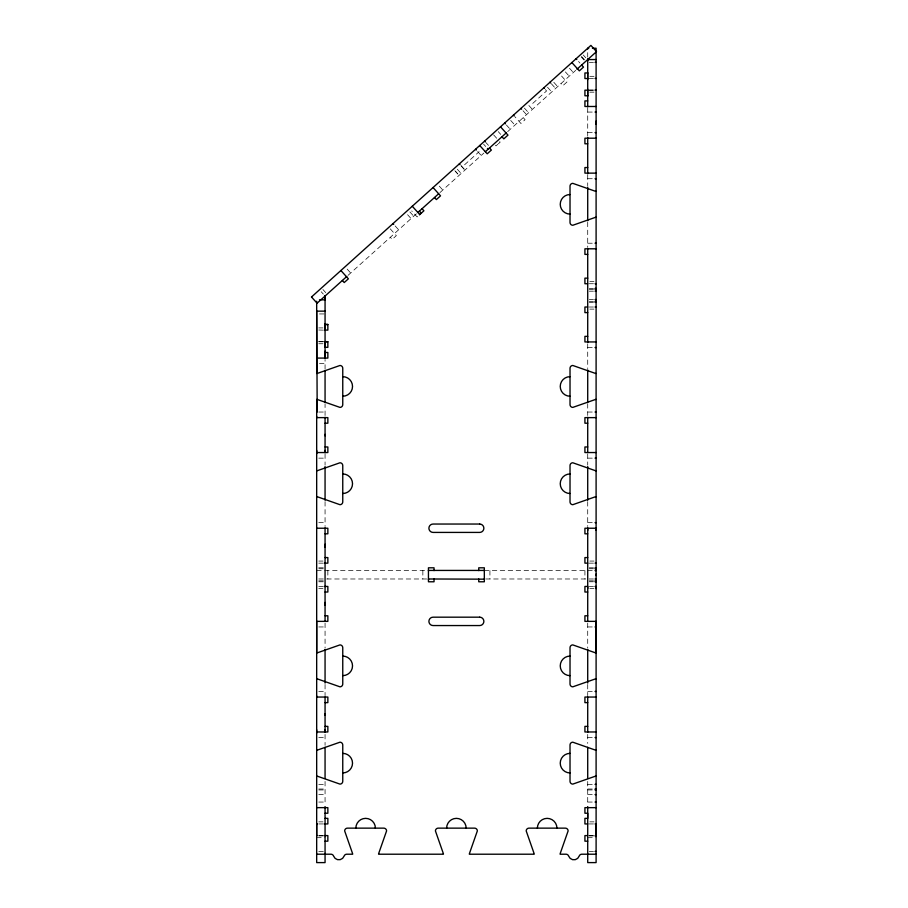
<?xml version="1.0" encoding="UTF-8"?>
<svg xmlns="http://www.w3.org/2000/svg" width="908" height="908" viewBox="0 0 908 908"><rect width="100%" height="100%" fill="white"/><g stroke="black" fill="none" stroke-linecap="round" stroke-linejoin="round"><path stroke-width="0.68" stroke-dasharray="4.54 3.41" d="M325.064 415.524L325.064 403.742M325.064 369.193L325.064 359.477M464.578 164.791L479.118 151.693M348.048 275.351L418.35 212.052M439.949 192.598L483.873 153.055M507.663 131.637L575.661 70.404M417.635 216.456L417.113 216.921L411.733 210.951M497.834 144.236L496.018 145.882L495.439 145.223M498.356 143.77L499.139 143.067M499.389 142.84L500.172 142.136L499.706 141.614M316.676 837.687L325.064 837.687M587.714 837.687L596.102 837.687M589.292 62.346L593.48 62.346M589.814 76.317L594.002 76.317M589.11 78.542L593.48 78.417M589.292 90.062L593.48 90.062M589.11 90.187L593.299 90.187M589.814 92.162L594.002 92.162M587.714 112.07L593.48 112.07M587.714 132.613L593.48 132.613M587.714 178.717L593.48 178.717M587.714 243.219L593.48 243.219M589.814 281.639L594.002 281.639M589.292 283.739L593.48 283.739M589.292 288.392L593.48 288.392M589.292 289.323L593.48 289.323M589.292 291.184L593.48 291.184M589.292 299.572L593.48 299.572M589.292 301.433L593.48 301.433M589.292 302.364L593.48 302.364M589.292 307.017L593.48 307.017M589.814 309.117L594.002 309.117M319.468 313.941L325.064 313.941M318.776 327.913L322.964 327.913M318.776 330.013L323.668 330.137M318.776 341.646L323.657 341.646M318.776 341.783L323.668 341.783M318.776 343.746L322.964 343.746M587.714 347.537L593.48 347.537M319.468 363.665L325.064 363.665M318.776 412.039L325.064 412.039M587.714 412.039L593.48 412.039M318.776 458.143L325.064 458.143M587.714 458.143L593.48 458.143M318.776 522.633L325.064 522.633M587.714 522.633L593.48 522.633M318.776 561.065L322.964 561.065M589.814 561.065L594.002 561.065M318.776 563.153L323.486 563.153M589.11 563.153L593.48 563.153M318.776 567.806L323.486 567.806M589.292 567.806L593.48 567.806M318.776 568.749L323.486 568.749M589.292 568.749L593.48 568.749M316.676 570.61L428.44 570.61M484.327 570.61L596.102 570.61M318.776 578.986L427.044 578.986M485.723 578.986L593.48 578.986M318.776 580.848L323.486 580.848M589.292 580.848L593.48 580.848M318.776 581.778L323.486 581.778M589.292 581.778L593.48 581.778M318.776 586.443L323.486 586.443M589.292 586.443L593.48 586.443M318.776 588.532L322.964 588.532M589.814 588.532L594.002 588.532M318.776 626.951L325.064 626.951M587.714 626.951L593.48 626.951M318.776 691.453L325.064 691.453M587.714 691.453L593.48 691.453M318.776 737.557L325.064 737.557M587.714 737.557L593.48 737.557M318.776 784.364L325.064 784.364M587.714 784.364L593.48 784.364M318.776 789.018L325.064 789.018M587.714 789.018L593.48 789.018M318.776 789.949L325.064 789.949M587.714 789.949L593.48 789.949M318.776 794.602L325.064 794.602M587.714 794.602L593.48 794.602M318.776 802.059L325.064 802.059M587.714 802.059L593.48 802.059M318.776 821.854L322.964 821.854M589.814 821.854L594.002 821.854M318.776 823.942L323.668 823.942M589.11 823.942L593.48 823.942M318.776 835.587L323.668 835.587M589.11 835.587L593.31 835.587M318.776 835.939L323.486 835.939M589.292 835.939L593.48 835.939M318.776 851.42L323.486 851.42M589.292 851.42L593.48 851.42M583.311 55.059L585.762 57.783M581.642 56.568L584.446 59.678M581.234 56.932L584.037 60.041M578.532 61.472L579.94 63.027M569.475 68.225L573.323 72.504M565.378 71.914L569.237 76.193M561.575 76.045L566.944 82.015L562.801 85.749L560.928 83.672M553.823 82.31L557.682 86.6M551.394 83.797L555.605 88.473M547.535 87.27L551.746 91.946M545.345 89.597L546.571 90.959L532.031 104.045L531.157 103.081M528.876 105.487L532.383 109.38M524.404 108.097L528.604 112.774M523.019 110.753L526.526 114.646M523.224 117.62L525.085 119.697L520.931 123.443L514.859 116.689M510.705 120.435L514.915 125.1M506.403 125.009L510.262 129.299M498.254 131.649L500.705 134.373M493.623 134.872L496.903 138.504M486.018 142.658L488.47 145.382M483.589 144.145L485.689 146.483M477.676 151.579L481.183 155.472M461.151 165.755L465.01 170.034M461.071 165.835L464.93 170.114M457.303 169.228L461.151 173.507M455.566 171.487L456.27 172.259M456.974 173.042L457.677 173.825M454.874 170.704L459.073 175.38M439.302 186.14L442.809 190.033M409.883 211.927L413.73 216.206M407.579 214.697L411.086 218.59M395.128 225.91L398.635 229.803M390.27 228.873L396.342 235.626L392.199 239.36L390.326 237.283M347.162 269.097L350.67 272.99M322.93 289.504L325.734 292.626M321.205 291.763L323.305 294.101M587.714 52.641L587.714 57.056M587.714 107.882L587.714 136.109M587.714 174.881L587.714 185.731M587.714 222.188L587.714 247.407M587.714 344.041L587.714 368.569M587.714 403.617L587.714 415.524M587.714 453.943L587.714 465.146M587.714 501.602L587.714 526.481M587.714 623.115L587.714 647.983M587.714 684.439L587.714 695.641M587.714 734.413L587.714 743.414M587.714 781.436L587.714 804.851M584.922 570.61L584.922 578.986M489.923 570.61L489.923 578.986M422.856 570.61L422.856 578.986M327.856 570.61L327.856 578.986M325.064 453.943L325.064 465.146M325.064 501.602L325.064 526.481M325.064 623.115L325.064 647.983M325.064 684.439L325.064 695.641M325.064 734.413L325.064 745.355M325.064 781.436L325.064 804.851"/><path stroke-width="1.36" d="M317.38 823.942L316.676 823.942L316.676 835.587L317.38 835.587M316.676 733.108L316.676 729.794M316.676 453.694L316.676 450.368M316.676 824.68L316.676 823.942M325.064 435.829L325.064 434.342M325.064 299.595L324.701 295.668M325.064 731.973L325.064 729.794M325.064 715.254L325.064 713.767M325.064 605.386L325.064 602.424M325.064 547.172L325.064 544.21M325.064 450.368L325.064 452.547L325.064 417.271M325.064 402.358L325.064 370.577M325.064 351.18L325.064 358.081L325.064 296.053M325.064 347.038L325.064 341.51M325.064 330.467L325.064 323.566M587.714 60.393L587.714 59.553L596.102 59.553M587.714 588.622L587.714 586.443L584.922 586.443L584.922 592.027L587.714 592.027M587.714 530.408L587.714 528.229M587.714 96.203L587.714 89.154M587.714 79.756L587.714 72.708M596.102 588.622L596.102 586.443L595.046 586.443M596.102 530.408L596.102 528.229L584.922 528.229L584.922 533.813L587.714 533.813M596.102 124.328L596.102 121.059M596.102 575.558L596.102 574.038M428.451 570.428L484.327 570.428M311.489 296.995L590.904 45.4L596.511 51.631L576.966 69.235M346.777 276.497L317.096 303.215L311.489 296.984M417.884 212.472L438.655 193.767M485.337 151.727L506.346 132.818M419.451 214.821L423.911 210.804L422.038 208.727M588.759 48.237L587.714 48.237L587.714 49.123M592.425 48.237L596.102 48.237L596.102 862.6L587.714 862.6L587.714 806.599M595.046 62.346L596.102 62.346M587.714 72.958L584.922 72.958L584.922 78.542L587.714 78.542M595.046 78.417L596.102 78.417M595.046 90.062L596.102 90.062M587.714 90.187L584.922 90.187L584.922 95.771L587.714 95.771M595.398 90.187L596.102 90.187M587.714 100.902L584.922 100.902L584.922 106.486L596.102 106.486M595.046 112.07L596.102 112.07M595.046 132.613L596.102 132.613M596.102 138.198L584.922 138.198L584.922 143.793L587.714 143.793M587.714 167.537L584.922 167.537L584.922 173.133L596.102 173.133M595.046 178.717L596.102 178.717M595.046 243.219L596.102 243.219M596.102 248.803L584.922 248.803L584.922 254.399L587.714 254.399M587.714 278.143L584.922 278.143L584.922 283.739L587.714 283.739M595.046 283.739L596.102 283.739M595.046 288.392L596.102 288.392M595.046 289.323L596.102 289.323M595.046 291.184L596.102 291.184M595.046 299.572L596.102 299.572M319.468 299.833L325.064 299.833M595.046 301.433L596.102 301.433M595.046 302.364L596.102 302.364M587.714 307.017L584.922 307.017L584.922 312.613L587.714 312.613M595.046 307.017L596.102 307.017M325.064 311.149L316.676 311.149L317.198 412.039M325.064 324.417L327.856 324.417L327.856 330.137L324.531 330.013M325.064 324.542L327.856 324.542M587.714 336.357L584.922 336.357L584.922 341.941L596.102 341.941M324.531 341.646L327.856 341.646L327.856 347.367L325.064 347.242M324.531 341.783L327.856 341.783M595.046 347.537L596.102 347.537M325.064 352.486L327.856 352.486L327.856 358.081L316.676 358.081M595.046 412.039L596.102 412.039M596.102 417.623L584.922 417.623L584.922 423.207L587.714 423.207M325.064 423.207L327.856 423.207L327.856 417.623L316.676 417.623L316.676 416.488M325.064 446.963L327.856 446.963L327.856 452.547L316.676 452.547M587.714 446.963L584.922 446.963L584.922 452.547L596.102 452.547M595.046 458.143L596.102 458.143M595.046 522.633L596.102 522.633M316.676 528.229L327.856 528.229L327.856 533.813L325.064 533.813M325.064 557.569L327.856 557.569L327.856 563.153L324.531 563.153M587.714 557.569L584.922 557.569L584.922 563.153L587.714 563.153M595.046 563.153L596.102 563.153M595.046 567.806L596.102 567.806M595.046 568.749L596.102 568.749M595.046 570.61L596.102 570.61M595.046 578.986L596.102 578.986M595.046 580.848L596.102 580.848M595.046 581.778L596.102 581.778M324.531 586.443L327.856 586.443L327.856 592.027L325.064 592.027M325.064 615.783L327.856 615.783L327.856 621.367L316.676 621.367L316.676 652.897A2.792 2.792 0 0 0 317.471 652.773L339.967 644.907A2.792 2.792 0 0 1 342.759 647.699L342.759 684.03A2.792 2.792 0 0 1 339.967 686.823L317.471 678.946A2.792 2.792 0 0 0 316.676 678.832M587.714 615.783L584.922 615.783L584.922 621.367L596.102 621.367L596.102 652.897A2.792 2.792 0 0 1 595.296 652.773L572.812 644.907A2.792 2.792 0 0 0 570.02 647.699L570.02 684.03A2.792 2.792 0 0 0 572.812 686.823L595.296 678.946A2.792 2.792 0 0 1 596.102 678.832M595.046 626.951L596.102 626.951M595.046 691.453L596.102 691.453M596.102 697.049L584.922 697.049L584.922 702.633L587.714 702.633M325.064 702.633L327.856 702.633L327.856 697.049L316.676 697.049L316.676 695.903M325.064 726.377L327.856 726.377L327.856 731.973L316.676 731.973M587.714 726.377L584.922 726.377L584.922 731.973L596.102 731.973M595.046 737.557L596.102 737.557M595.046 784.364L596.102 784.364M595.046 789.018L596.102 789.018M595.046 789.949L596.102 789.949M595.046 794.602L596.102 794.602M595.046 802.059L596.102 802.059M316.676 807.643L327.856 807.643L327.856 813.239L325.064 813.239M596.102 807.643L584.922 807.643L584.922 813.239L587.714 813.239L587.714 818.358L584.922 818.358L584.922 823.942L587.737 823.942M325.064 818.358L327.856 818.358L327.856 823.942L324.36 823.942M595.046 823.942L596.102 823.942L596.102 835.587L595.398 835.587M324.36 835.587L327.856 835.587L327.856 841.183L325.064 841.183M587.737 835.587L584.922 835.587L584.922 841.183L587.714 841.183M595.046 835.939L596.102 835.939M595.046 851.42L596.102 851.42M316.676 854.212L330.955 854.212A2.792 2.792 0 0 1 333.588 856.085A5.584 5.584 0 0 0 344.121 856.085A2.792 2.792 0 0 1 346.765 854.212L352.656 854.212A2.792 2.792 0 0 0 352.531 853.418L344.665 830.933A2.792 2.792 0 0 1 347.458 828.141L383.789 828.141A2.792 2.792 0 0 1 386.581 830.933L378.704 853.418A2.792 2.792 0 0 0 378.591 854.212L443.422 854.212A2.792 2.792 0 0 0 443.297 853.418L435.431 830.933A2.792 2.792 0 0 1 438.224 828.141L474.555 828.141A2.792 2.792 0 0 1 477.347 830.933L469.47 853.418A2.792 2.792 0 0 0 469.357 854.212L534.188 854.212A2.792 2.792 0 0 0 534.063 853.418L526.197 830.933A2.792 2.792 0 0 1 528.989 828.141L565.309 828.141A2.792 2.792 0 0 1 568.113 830.933L560.236 853.418A2.781 2.781 0 0 0 560.123 854.212L566.013 854.212A2.792 2.792 0 0 1 568.646 856.085A5.584 5.584 0 0 0 579.191 856.085A2.792 2.792 0 0 1 581.824 854.212L596.102 854.212M576.081 58.748L576.784 59.531M581.631 65.024L583.504 67.101L579.349 70.847L571.87 62.538M549.987 82.242L550.691 83.014M543.767 87.849L544.289 88.428M520.92 108.415L521.623 109.187M513.463 115.134L514.155 115.918M504.644 123.068L505.347 123.84M500.501 126.802L507.969 135.11L503.826 138.856L501.954 136.779M484.611 141.103L485.315 141.886M489.491 147.993L491.364 150.07L487.21 153.804L479.73 145.507M487.448 148.424L488.152 149.207M475.576 149.241L476.28 150.024M459.312 163.883L460.016 164.666M433.048 187.536L440.516 195.844L436.373 199.59L434.501 197.513M419.394 211.11L421.267 213.187M412.277 206.241L419.757 214.549M393.016 223.572L393.72 224.355M340.897 270.505L348.377 278.813L344.223 282.547L342.361 280.47M484.327 579.168L428.44 578.986L428.451 579.69M325.064 853.406L325.064 854.212M587.714 58.816L587.714 106.838M587.714 137.505L587.714 173.825M587.714 187.127L587.714 220.78M587.714 248.463L587.714 342.645M587.714 369.965L587.714 402.221M587.714 417.271L587.714 452.547M587.714 466.553L587.714 500.206M587.714 527.877L587.714 621.367M587.714 649.39L587.714 683.043M587.714 697.049L587.714 732.325M587.714 747.307L587.714 778.508M478.743 570.61L478.743 567.806L484.327 567.806L484.327 581.778L478.743 581.778L478.743 578.986M434.035 570.61L434.035 567.806L428.44 567.806L428.451 581.778L434.035 581.778L434.035 578.986M325.064 466.553L325.064 500.206M325.064 527.877L325.064 621.367M325.064 649.39L325.064 683.043M325.064 697.049L325.064 732.325M325.064 747.307L325.064 778.508M325.064 806.599L325.064 862.6L316.676 862.6L316.676 399.418A2.792 2.792 0 0 1 317.471 399.531L339.967 407.397A2.792 2.792 0 0 0 342.759 404.605L342.759 368.285A2.792 2.792 0 0 0 339.967 365.481L317.471 373.358A2.792 2.792 0 0 1 316.676 373.472L316.676 301.24M355.845 828.141A9.784 9.784 0 0 1 365.618 818.358A9.784 9.784 0 0 1 375.401 828.141M446.611 828.141A9.784 9.784 0 0 1 456.384 818.358A9.784 9.784 0 0 1 466.167 828.141M537.377 828.141A9.784 9.784 0 0 1 547.149 818.358A9.784 9.784 0 0 1 556.933 828.141M596.102 373.472A2.792 2.792 0 0 1 595.296 373.358L572.812 365.481A2.792 2.792 0 0 0 570.02 368.285L570.02 404.605A2.792 2.792 0 0 0 572.812 407.397L595.296 399.531A2.792 2.792 0 0 1 596.102 399.418M596.102 470.764A2.792 2.792 0 0 1 595.296 470.639L572.812 462.774A2.792 2.792 0 0 0 570.02 465.566L570.02 501.897A2.792 2.792 0 0 0 572.812 504.689L595.296 496.812A2.792 2.792 0 0 1 596.102 496.699M316.676 496.699A2.792 2.792 0 0 1 317.471 496.812L339.967 504.689A2.792 2.792 0 0 0 342.759 501.897L342.759 465.566A2.792 2.792 0 0 0 339.967 462.774L317.471 470.639A2.792 2.792 0 0 1 316.676 470.764M342.759 376.661A9.784 9.784 0 0 1 352.531 386.445A9.784 9.784 0 0 1 342.759 396.229M596.102 191.338A2.792 2.792 0 0 1 595.296 191.225L572.812 183.359A2.792 2.792 0 0 0 570.02 186.151L570.02 222.471A2.792 2.792 0 0 0 572.812 225.263L595.296 217.398A2.792 2.792 0 0 1 596.102 217.284M596.102 750.178A2.792 2.792 0 0 1 595.296 750.065L572.812 742.199A2.792 2.792 0 0 0 570.02 744.991L570.02 781.311A2.792 2.792 0 0 0 572.812 784.103L595.296 776.238A2.792 2.792 0 0 1 596.102 776.124M316.676 776.124A2.792 2.792 0 0 1 317.471 776.238L339.967 784.103A2.792 2.792 0 0 0 342.759 781.311L342.759 744.991A2.792 2.792 0 0 0 339.967 742.199L317.471 750.065A2.792 2.792 0 0 1 316.676 750.178M570.02 214.095A9.784 9.784 0 0 1 560.236 204.311A9.784 9.784 0 0 1 570.02 194.528M342.759 473.953A9.784 9.784 0 0 1 352.531 483.726A9.784 9.784 0 0 1 342.759 493.509M570.02 493.509A9.784 9.784 0 0 1 560.236 483.726A9.784 9.784 0 0 1 570.02 473.953M570.02 396.229A9.784 9.784 0 0 1 560.236 386.445A9.784 9.784 0 0 1 570.02 376.661M342.759 656.087A9.784 9.784 0 0 1 352.531 665.859A9.784 9.784 0 0 1 342.759 675.643M342.759 753.368A9.784 9.784 0 0 1 352.531 763.151A9.784 9.784 0 0 1 342.759 772.935M570.02 772.935A9.784 9.784 0 0 1 560.236 763.151A9.784 9.784 0 0 1 570.02 753.368M570.02 675.643A9.784 9.784 0 0 1 560.236 665.859A9.784 9.784 0 0 1 570.02 656.087M479.674 524.041L433.105 524.041A4.188 4.188 0 0 0 428.905 528.229A4.188 4.188 0 0 0 433.105 532.417L479.674 532.417A4.188 4.188 0 0 0 483.862 528.229A4.188 4.188 0 0 0 479.674 524.041M479.674 617.179L433.105 617.179A4.188 4.188 0 0 0 428.905 621.367A4.188 4.188 0 0 0 433.105 625.555L479.674 625.555A4.188 4.188 0 0 0 483.862 621.367A4.188 4.188 0 0 0 479.674 617.179"/></g></svg>
